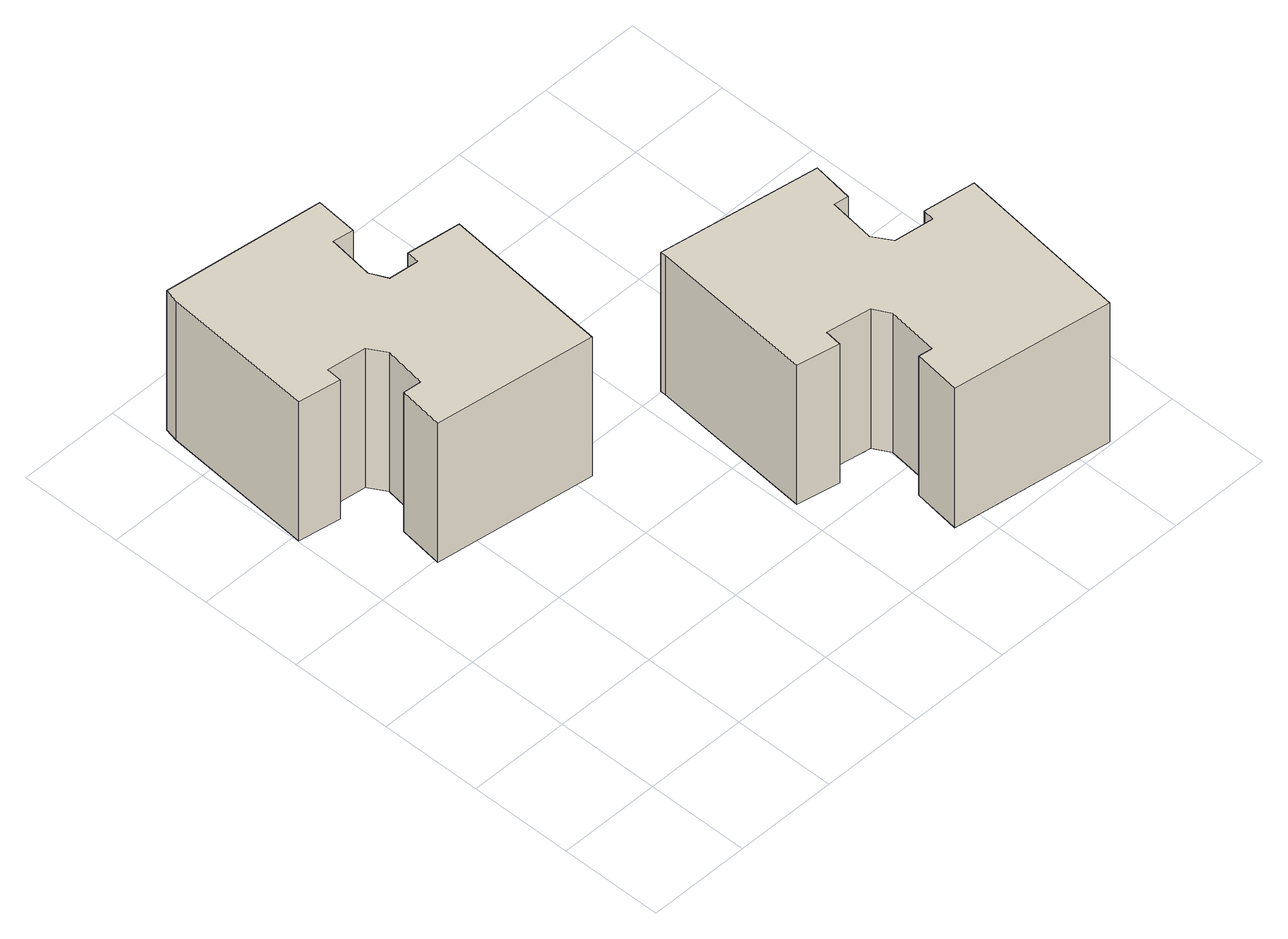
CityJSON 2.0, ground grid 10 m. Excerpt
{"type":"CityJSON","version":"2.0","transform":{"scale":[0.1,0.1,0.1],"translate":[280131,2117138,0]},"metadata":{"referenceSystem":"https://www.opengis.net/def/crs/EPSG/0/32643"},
"CityObjects":{
"building1":{"type":"Building","attributes":{"name":"Tansa House","citygml_lod_name00":"lod1Solid","yearOfConstruction":1993,"measuredHeight":16,"storeysAboveGround":5},"geometry":[{"type":"Solid","lod":"1","boundaries":[[[[0,1,2,3,4,5,6,7,8,9,10,11,12,13,14,15,16,17,18]],[[17,19,20,18]],[[16,21,19,17]],[[15,22,21,16]],[[14,23,22,15]],[[13,24,23,14]],[[12,25,24,13]],[[11,26,25,12]],[[10,27,26,11]],[[9,28,27,10]],[[8,29,28,9]],[[7,30,29,8]],[[6,31,30,7]],[[5,32,31,6]],[[4,33,32,5]],[[3,34,33,4]],[[2,35,34,3]],[[1,36,35,2]],[[0,37,36,1]],[[18,20,37,0]],[[19,21,22,23,24,25,26,27,28,29,30,31,32,33,34,35,36,37,20]]]]}]},
"building2":{"type":"Building","attributes":{"name":"Tansa House","citygml_lod_name00":"lod1Solid","yearOfConstruction":1993,"measuredHeight":16,"storeysAboveGround":5},"geometry":[{"type":"Solid","lod":"1","boundaries":[[[[38,39,40,41,42,43,44,45,46,47,48,49,50,51,52,53,54,55,56]],[[55,57,58,56]],[[54,59,57,55]],[[53,60,59,54]],[[52,61,60,53]],[[51,62,61,52]],[[50,63,62,51]],[[49,64,63,50]],[[48,65,64,49]],[[47,66,65,48]],[[46,67,66,47]],[[45,68,67,46]],[[44,69,68,45]],[[43,70,69,44]],[[42,71,70,43]],[[41,72,71,42]],[[40,73,72,41]],[[39,74,73,40]],[[38,75,74,39]],[[56,58,75,38]],[[57,59,60,61,62,63,64,65,66,67,68,69,70,71,72,73,74,75,58]]]]}]}
},
"vertices":[
[216,275,0],[61,297,0],[67,341,0],[85,339,0],[91,380,0],[81,397,0],[43,402,0],[42,387,0],[1,394,0],[14,543,0],[17,556,0],[173,536,0],[169,495,0],[149,498,0],[143,454,0],[151,437,0],[180,434,0],[181,446,0],[233,439,0],[181,446,160],[233,439,160],[180,434,160],[151,437,160],[143,454,160],[149,498,160],[169,495,160],[173,536,160],[17,556,160],[14,543,160],[1,394,160],[42,387,160],[43,402,160],[81,397,160],[91,380,160],[85,339,160],[67,341,160],[61,297,160],[216,275,160],
[376,26,0],[382,72,0],[396,70,0],[402,120,0],[393,136,0],[350,143,0],[348,127,0],[307,135,0],[322,296,0],[322,301,0],[477,276,0],[471,236,0],[457,238,0],[451,193,0],[462,175,0],[500,170,0],[502,181,0],[552,174,0],[531,3,0],[552,174,160],[531,3,160],[502,181,160],[500,170,160],[462,175,160],[451,193,160],[457,238,160],[471,236,160],[477,276,160],[322,301,160],[322,296,160],[307,135,160],[348,127,160],[350,143,160],[393,136,160],[402,120,160],[396,70,160],[382,72,160],[376,26,160]
]}
